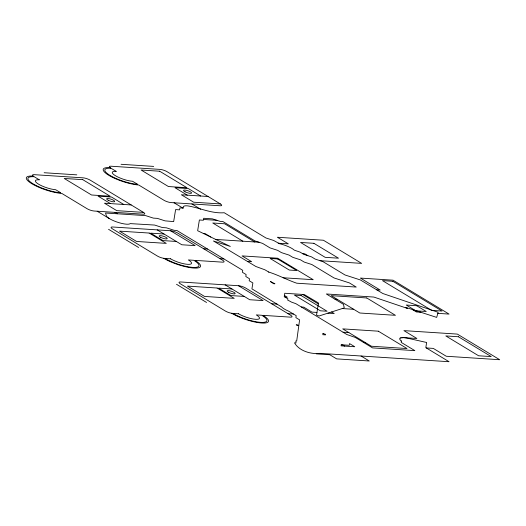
<?xml version="1.0" encoding="UTF-8"?>
<svg xmlns="http://www.w3.org/2000/svg" width="526" height="526" viewBox="0 0 526 526"><rect width="100%" height="100%" fill="white"/><g stroke="black" fill="none" stroke-linecap="round" stroke-linejoin="round"><path stroke-width="0.79" d="M401.312 340.966L401.207 342.387L414.85 350.638L372.559 347.896L355.221 337.409L346.943 334.562L295.875 303.673L291.365 302.062A12.723 3.097 18.5 0 0 288.675 300.596L287.702 300.142L287.906 298.853L284.218 296.625L284.757 293.271L304.219 294.534L318.473 302.989L316.534 315.074L319.019 316.001L343.274 308.223A12.723 3.097 18.5 0 0 343.748 306.178L343.682 304.469L326.35 293.981L373.861 297.058L407.512 308.453L405.743 307.381L436.685 317.402L438.145 312.306L382.829 293.521L360.415 279.964L345.023 274.98L322.885 261.593L315.186 259.101L311.497 256.866L303.804 254.374L300.116 252.145L294.277 250.139A12.723 3.097 18.5 0 0 279.477 243.702L273.651 240.467L265.952 237.976L224.254 212.747C211.485 213.72 200.196 207.961 187.946 205.909C186.362 205.745 182.272 205.324 183.383 208.105L179.925 207.882L179.609 209.854L175.605 209.591L173.672 221.584L165.052 220.867L157.353 218.375L153.349 218.112L145.649 215.621L105.535 213.017L106.331 215.752A12.723 3.097 18.5 0 0 108.948 218.323L109.73 218.809A12.723 3.097 18.5 0 0 121.769 223.425A12.723 3.097 18.5 0 0 130.238 223.616L154.67 225.062L162.37 227.554L166.374 227.811L174.073 230.303L176.868 230.487L242.756 270.338L242.44 272.31L246.129 274.546L245.813 276.518L249.502 278.747L249.186 280.72L252.875 282.955L251.921 288.866L281.581 306.901A12.723 3.097 18.5 0 0 288.57 311.142L296.197 315.653L295.882 317.619L299.596 319.867L298.853 325.285L296.25 324.838L298.801 325.666L296.703 340.986L295.862 340.927L295.993 342.932L294.475 342.834C299.314 351.085 311.083 354.458 320.025 353.347L449.059 361.717L425.81 347.647L426.639 342.485L407.946 338.297A12.723 3.097 18.5 0 0 403.837 337.639L400.201 338.001M400.45 337.876C398.649 338.58 400.45 340.486 401.423 341.052M401.746 337.626L402.088 337.6M402.456 337.593L402.844 337.593M403.264 337.607L416.894 338.488L403.915 330.63L457.337 334.095L499.7 359.725L446.278 356.26L433.292 348.403L426.31 347.949M121.039 164.283L153.684 166.407M44.151 172.732L76.803 174.849M208.072 196.5L181.365 194.765L193.66 202.208L220.374 203.937A5.299 1.289 18.5 0 1 220.078 205.765L171.108 202.589A5.299 1.289 18.5 0 1 163.981 200.281L138.7 184.988A22.263 5.424 18.5 0 1 108.77 175.296A22.263 5.424 18.5 0 1 110.006 167.63L110.684 168.044A5.299 1.289 18.5 0 1 110.979 166.216L159.95 169.392A5.299 1.289 18.5 0 1 167.077 171.7L220.374 203.937M131.191 204.943L104.477 203.214L116.779 210.65L143.486 212.386A5.299 1.289 18.5 0 1 143.197 214.207L94.22 211.031A5.299 1.289 18.5 0 1 87.099 208.723L61.818 193.436A22.263 5.424 18.5 0 1 31.882 183.745A22.263 5.424 18.5 0 1 33.118 176.078L33.802 176.486A5.299 1.289 18.5 0 1 34.098 174.665L83.069 177.841A5.299 1.289 18.5 0 1 90.196 180.148L143.486 212.386M203.516 219.454L216.942 220.328M170.555 230.75L112.682 226.995A5.299 1.289 18.5 0 0 112.386 228.817L157.484 256.096A5.299 1.289 18.5 0 0 164.612 258.404L163.869 258.358A22.263 5.424 18.5 0 0 193.798 268.043A22.263 5.424 18.5 0 0 195.028 260.377L222.485 262.158A5.299 1.289 18.5 0 0 222.781 260.331L177.683 233.057A5.299 1.289 18.5 0 0 170.555 230.75L195.153 245.629L181.799 244.761L157.202 229.882M203.371 233.465L205.068 233.577L210.808 237.048M164.033 234.017L150.679 233.15L162.975 240.586L176.335 241.454M278.188 243.209L288.327 243.867L277.393 237.252L323.398 240.237L361.658 263.381L320.091 260.686M215.772 239.435L258.996 242.243M302.601 253.65L304.725 253.788L307.881 255.695M203.647 248.759L207.494 249.008M220.046 258.68L223.892 258.93M247.43 261.422L251.632 261.692L242.065 255.906L277.682 258.22L313.213 279.707L283.106 277.754M376.734 289.833L380.199 290.063L360.389 278.076L393.034 280.194L449.059 314.081L437.842 313.358M238.502 285.723L180.628 281.969A5.299 1.289 18.5 0 0 180.333 283.79L225.43 311.07A5.299 1.289 18.5 0 0 232.558 313.378L231.815 313.332A22.263 5.424 18.5 0 0 261.744 323.017A22.263 5.424 18.5 0 0 262.974 315.35L290.431 317.132A5.299 1.289 18.5 0 0 290.727 315.304L245.629 288.024A5.299 1.289 18.5 0 0 238.502 285.723L263.099 300.596L249.745 299.735L225.148 284.855M231.979 288.984L218.625 288.123L230.921 295.559L244.281 296.427M335.016 299.222L337.291 299.373M284.974 297.078L287.36 297.236L284.408 295.448M420.767 312.247L416.414 311.964L412.404 309.538M271.594 303.732L277.084 304.087M342.248 308.552L353.689 309.288M301.372 307L303.758 307.151L311.957 312.115L316.954 312.437M327.922 313.148L334.214 313.555L331.59 311.971M287.992 313.654L293.482 314.009M343.057 332.215L348.856 332.59M363.466 342.393L365.254 342.511M316.264 353.86L329.802 354.741L336.633 358.877L369.285 360.994L361.04 356.003M268.576 272.014C278.287 275.019 287.143 279.911 296.723 283.205L356.253 287.065L349.402 282.916L334.01 277.938L311.872 264.545L304.173 262.053L300.484 259.818L292.785 257.332L289.096 255.097L281.403 252.605L277.715 250.376L270.016 247.884L262.638 243.42L254.939 240.928L222.846 221.512L220.052 221.334L212.353 218.842L203.7 218.277L203.384 220.249L199.38 219.993L197.651 230.717L230.303 246.438L213.451 240.98L255.906 266.518L264.887 269.785L268.832 272.1M200.656 196.014L188.354 188.578L175 187.71L187.295 195.153M191.885 203.937L200.63 209.223M254.702 241.96L224.641 223.78L212.767 223.004L242.834 241.191M174.073 202.78L182.818 208.072M302.601 294.428L318.322 303.943M123.768 204.463L111.473 197.026L98.112 196.159L110.414 203.595M342.59 344.846L344.642 346.088M114.997 212.379L117.318 213.786M97.192 211.228L109.487 218.665M108.56 229.31L138.621 247.496M176.506 284.283L206.567 302.47M322.99 333.497L322.826 334.707L325.489 334.878L325.581 334.332L322.99 333.497M270.449 281.555L273.573 283.692L274.953 283.784L270.449 281.555M341.249 344.76L341.078 345.852L354.748 346.739L349.54 343.59L349.264 345.28L341.249 344.76M159.661 171.22L141.106 170.016L168.438 186.546L186.986 187.749L159.661 171.22M82.773 179.662L64.225 178.459L91.557 194.995L110.105 196.198L82.773 179.662M313.904 243.314L300.55 242.447L325.147 257.326L338.501 258.194L313.904 243.314M149.193 233.051L119.514 231.124L136.596 241.46L166.275 243.387L149.193 233.051M277.564 258.95L270.14 258.463L289.274 270.042L296.697 270.522L277.564 258.95M170.542 258.792L165.052 258.43A20.567 5.01 18.5 0 0 192.707 267.386A20.567 5.01 18.5 0 0 193.844 260.298L188.354 259.943A12.723 3.097 18.5 0 1 187.65 264.328A12.723 3.097 18.5 0 1 170.542 258.792M392.856 281.285L382.468 280.614L431.662 310.373L442.05 311.044L392.856 281.285M217.139 288.024L187.46 286.098L204.542 296.434L234.221 298.354L217.139 288.024M366.753 297.959L331.137 295.651L359.837 313.009L395.453 315.317L366.753 297.959M301.128 295.546L294.448 295.112L320.413 310.813L327.087 311.247L301.128 295.546M416.671 305.711L406.282 305.034L415.849 310.82L426.238 311.497L416.671 305.711M238.488 313.759L232.998 313.404A20.567 5.01 18.5 0 0 260.653 322.359A20.567 5.01 18.5 0 0 261.79 315.271L256.3 314.916A12.723 3.097 18.5 0 1 255.597 319.302A12.723 3.097 18.5 0 1 238.488 313.759M378.319 331.183L342.709 328.875L371.402 346.233L407.019 348.541L378.319 331.183M458.409 336.752L445.798 335.93L478.594 355.773L491.205 356.589L458.409 336.752M116.154 171.351L111.098 168.294A20.567 5.01 18.5 0 0 109.96 175.375A20.567 5.01 18.5 0 0 137.608 184.324L132.552 181.266A12.723 3.097 18.5 0 1 115.45 175.73A12.723 3.097 18.5 0 1 116.154 171.351M39.266 179.793L34.21 176.736A20.567 5.01 18.5 0 0 33.072 183.824A20.567 5.01 18.5 0 0 60.72 192.772L55.664 189.715A12.723 3.097 18.5 0 1 38.562 184.179A12.723 3.097 18.5 0 1 39.266 179.793M108.185 200.222A4.241 1.032 18.5 0 0 114.661 201.543A4.241 1.032 18.5 0 0 109.158 198.664A4.241 1.032 18.5 0 0 108.185 200.222M228.672 292.331A4.241 1.032 18.5 0 0 235.148 293.653A4.241 1.032 18.5 0 0 229.638 290.773A4.241 1.032 18.5 0 0 228.672 292.331M160.726 237.364A4.241 1.032 18.5 0 0 167.202 238.679A4.241 1.032 18.5 0 0 161.692 235.799A4.241 1.032 18.5 0 0 160.726 237.364M185.073 191.78A4.241 1.032 18.5 0 0 191.549 193.101A4.241 1.032 18.5 0 0 186.04 190.221A4.241 1.032 18.5 0 0 185.073 191.78"/></g></svg>
